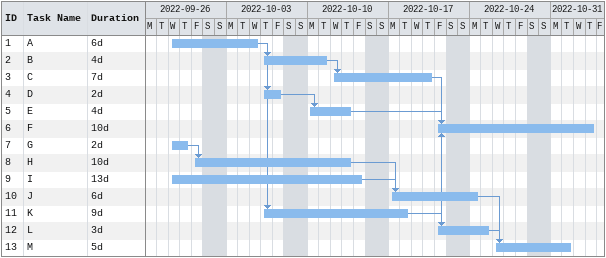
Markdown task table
| ID | Task | Duration | Start | Finish | Predecessors |
|---|---|---|---|---|---|
| 1 | A | 6d | 2022-09-28 | 2022-10-05 |  |
| 2 | B | 4d | 2022-10-06 | 2022-10-11 | 1 |
| 3 | C | 7d | 2022-10-12 | 2022-10-20 | 2 |
| 4 | D | 2d | 2022-10-06 | 2022-10-07 | 1 |
| 5 | E | 4d | 2022-10-10 | 2022-10-13 | 4 |
| 6 | F | 10d | 2022-10-21 | 2022-11-03 | 3, 11, 5 |
| 7 | G | 2d | 2022-09-28 | 2022-09-29 |  |
| 8 | H | 10d | 2022-09-30 | 2022-10-13 | 7 |
| 9 | I | 13d | 2022-09-28 | 2022-10-14 |  |
| 10 | J | 6d | 2022-10-17 | 2022-10-24 | 8, 9 |
| 11 | K | 9d | 2022-10-06 | 2022-10-18 | 1 |
| 12 | L | 3d | 2022-10-21 | 2022-10-25 | 3, 11 |
| 13 | M | 5d | 2022-10-26 | 2022-11-01 | 10, 12 |
